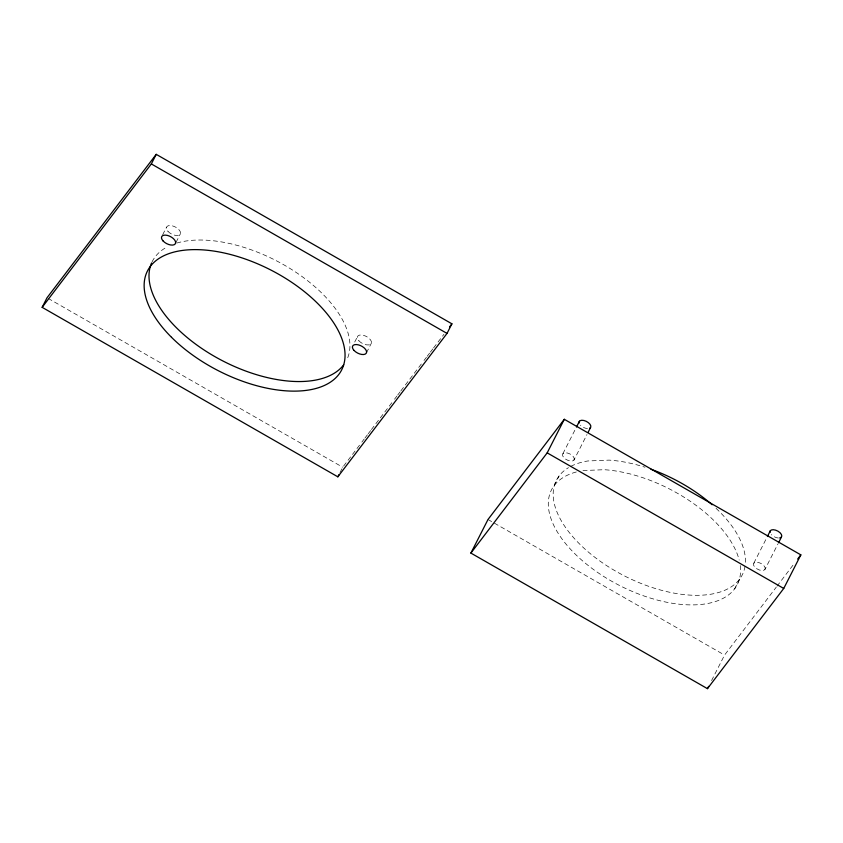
<?xml version="1.0" encoding="UTF-8"?>
<svg xmlns="http://www.w3.org/2000/svg" width="843" height="843" viewBox="0 0 843 843"><rect width="100%" height="100%" fill="white"/><g stroke="black" fill="none" stroke-linecap="round" stroke-linejoin="round"><path stroke-width="0.63" stroke-dasharray="4.21 3.16" d="M162.699 234.712L166.493 227.252M176.061 242.299L180.402 233.774M354.724 342.026L357.432 336.694M366.463 352.806L371.352 343.217M340.014 472.554L342.722 467.233L361.057 443.155M562.861 453.745L575.284 429.372M554.241 485.494L559.13 475.905M573.946 460.099A6.407 3.34 27 0 0 567.402 453.007A6.407 3.34 27 0 0 563.862 457.665A6.407 3.34 27 0 0 573.946 460.099L586.96 434.566M734.611 588.878L739.501 579.289M753.8 563.187L766.814 537.644M764.896 569.541A6.407 3.34 27 0 0 758.352 562.45A6.407 3.34 27 0 0 754.801 567.107A6.407 3.34 27 0 0 764.896 569.541L777.899 543.998M711.576 680.554L724.558 655.085L776.213 587.234M361.847 442.101L364.239 438.961M365.04 437.917L367.432 434.777M368.222 433.734L370.614 430.594M371.415 429.54L393.734 400.235M394.524 399.182L396.916 396.041M397.717 394.998L400.109 391.858M400.899 390.815L423.218 361.499M424.018 360.456L426.41 357.316M427.201 356.262L429.593 353.122M430.394 352.079L432.786 348.939M433.576 347.896L443.945 334.281M777.004 586.191L794.496 563.229M582.977 470.552L604.21 469.709A104.29 54.331 27 0 1 739.185 560.079M488.002 519.499L724.558 655.085M48.177 298.411L342.722 467.233M152.098 261.836A108.989 56.787 27 0 1 166.84 247.094M176.798 243.047A108.989 56.787 27 0 1 297.21 273.143A108.989 56.787 27 0 1 347.337 358.644M740.238 565.537A104.29 54.331 27 0 1 611.407 581.09A104.29 54.331 27 0 1 576.359 471.964M745.043 566.211A104.29 54.331 27 0 1 617.972 572.45A104.29 54.331 27 0 1 568.488 467.654M570.816 466.348A104.29 54.331 27 0 1 587.866 460.963L609.089 460.12A104.29 54.331 27 0 1 644.969 467.212M716.044 508.318A104.29 54.331 27 0 1 745.338 563.756M587.445 428.571A6.407 3.34 27 0 1 580.427 425.157M778.384 538.003A6.407 3.34 27 0 1 771.366 534.599M358.939 340.846A7.692 4.004 27 0 0 371.046 343.775A7.692 4.004 27 0 0 363.196 335.261A7.692 4.004 27 0 0 358.939 340.846M167.999 231.403A7.692 4.004 27 0 0 180.107 234.333A7.692 4.004 27 0 0 172.257 225.819A7.692 4.004 27 0 0 167.999 231.403"/><path stroke-width="1.26" d="M42.15 307.337L47.039 297.748L156.218 154.343L451.911 323.817L447.022 333.406L337.843 476.822L42.15 307.337L151.34 163.932L156.218 154.343M337.843 476.822L338.928 474.683M470.9 553.082L488.002 519.499L564.304 419.298L800.85 554.873L783.737 588.456L707.446 688.657L470.9 553.082L547.191 452.87L564.304 419.298M576.464 427.043L579.426 421.247M588.151 432.238L590.511 427.601M767.404 536.485L770.365 530.679M778.5 542.839L781.45 537.033M707.446 688.657L708.626 686.35M449.519 326.958L451.911 323.817M797.668 559.046L800.85 554.873M151.34 163.932L447.022 333.406M547.191 452.87L783.737 588.456M343.723 364.808A108.989 56.787 27 0 1 220.655 359.803A108.989 56.787 27 0 1 151.603 262.921M650.986 469.245A104.29 54.331 27 0 1 712.114 504.746M770.08 532.449A6.407 3.34 27 0 1 777.952 531.174A6.407 3.34 27 0 1 779.691 537.95M579.141 423.017A6.407 3.34 27 0 1 586.275 421.342A6.407 3.34 27 0 1 589.794 428.181M354.049 350.435A7.692 4.004 27 0 0 366.157 353.354A7.692 4.004 27 0 0 358.307 344.84A7.692 4.004 27 0 0 354.049 350.435M163.11 240.993A7.692 4.004 27 0 0 175.218 243.922A7.692 4.004 27 0 0 167.367 235.408A7.692 4.004 27 0 0 163.11 240.993M171.508 337.295A108.989 56.787 27 0 0 340.835 371.415A108.989 56.787 27 0 0 221.414 252.405A108.989 56.787 27 0 0 171.508 337.295"/></g></svg>
